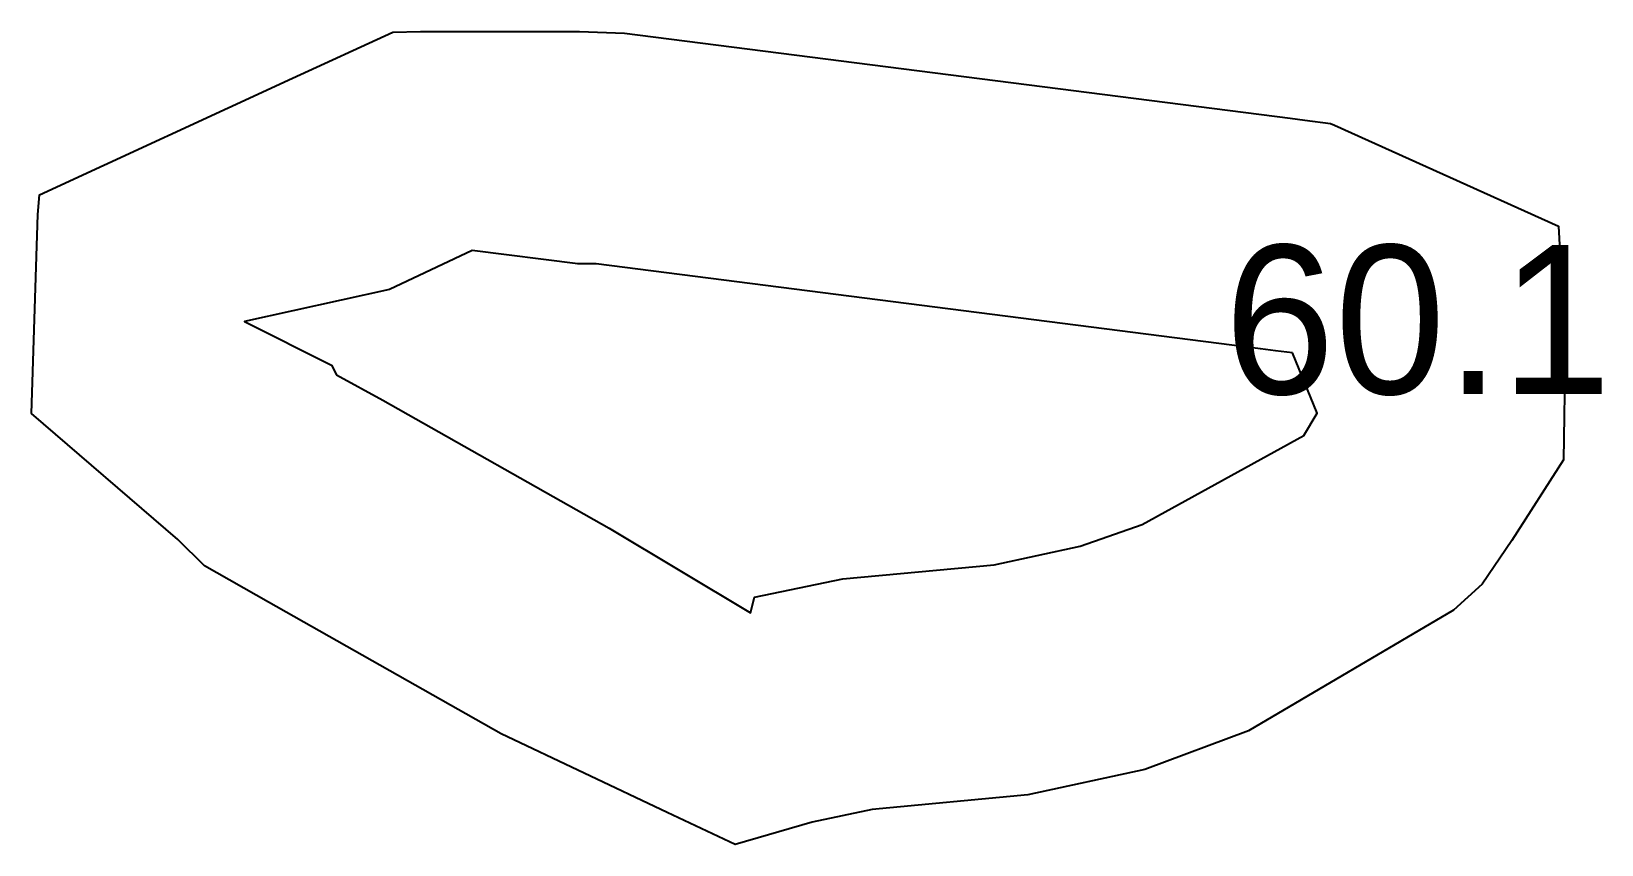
# Model space of a CAD drawing. Extents: x 81.6 to 134.4, y 1.4 to 28.7.
import ezdxf

# ---------------------------------------------------------------- set-up
doc = ezdxf.new("R2010")
doc.units = 0
doc.layers.get('0').update_dxf_attribs({"color": 255, "linetype": 'CONTINUOUS'})

msp = doc.modelspace()

# ---------------------------------------------------------------- linework, layer by layer
at = {"color": 1}
for points in [[(131.39, 11.5964), (130.399, 10.1241), (129.436, 9.2495), (122.542, 5.19573), (119.06, 3.89743), (115.122, 3.04594), (109.89, 2.55578), (107.872, 2.12584), (105.281, 1.37676), (103.006, 2.45232), (97.4151, 5.09876), (89.6019, 9.51537), (87.4458, 10.7403), (86.5559, 11.6229), (81.6284, 15.8612), (81.8489, 22.5387), (81.8973, 23.2086), (90.407, 27.1216), (93.7803, 28.6671), (94.7127, 28.6865), (100.048, 28.6929), (101.563, 28.6376), (123.938, 25.7741), (124.44, 25.7123), (125.302, 25.6004), (125.434, 25.5476), (132.962, 22.1467), (133.183, 17.9789), (133.129, 14.304)], [(124.025, 17.899), (123.453, 17.9684), (122.948, 18.0306), (100.616, 20.8887), (99.9928, 20.8866), (96.447, 21.3301), (93.6656, 20.0277), (88.7968, 18.9523), (91.714, 17.4825), (91.8875, 17.16), (93.4466, 16.3095), (101.054, 12.0052), (105.803, 9.16577), (105.937, 9.68883), (108.907, 10.3002), (113.992, 10.7702), (116.887, 11.3956), (118.964, 12.1338), (124.4, 15.1188), (124.854, 15.8649)]]:
    msp.add_lwpolyline(points, close=True, dxfattribs=at)

# ---------------------------------------------------------------- texts
msp.add_text('60.1', height=5).set_placement((121.726, 16.5135))

doc.saveas('drawing.dxf')
